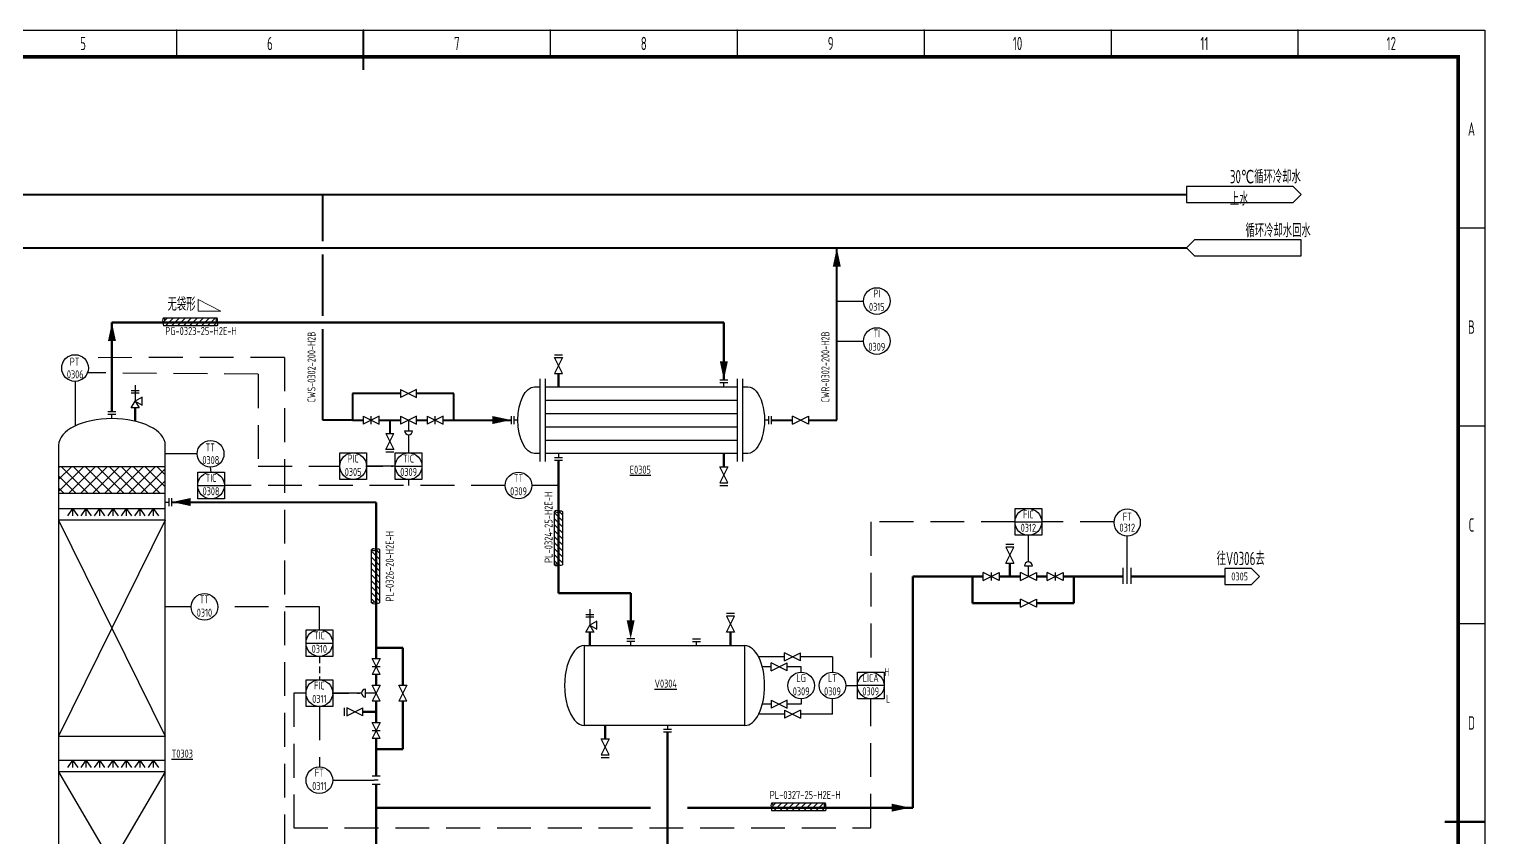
# Model space of a CAD drawing. Header units: millimetres. Extents: x 453 to 7190, y 523 to 4294.
# Drawn here: x 4562 to 5108, y 1608 to 1912 of the extents above; entities that cross this region are included whole.
import ezdxf
from ezdxf.enums import TextEntityAlignment as Align

# ---------------------------------------------------------------- set-up
doc = ezdxf.new("R2010")
doc.units = ezdxf.units.MM
doc.linetypes.add('DASHED', pattern=[19.05, 12.7, -6.35])
doc.linetypes.add('HIDDEN', pattern=[9.525, 6.35, -3.175])
for name, color, linetype, lineweight in [('01-主物流线-粗实线', 134, 'Continuous', 80), ('02-次要物流线-中粗线', 30, 'Continuous', 40), ('03-设备外轮廓线-细实线', 7, 'Continuous', 25), ('04-设备内部件-细实线', 170, 'Continuous', 25), ('05-公用工程-冷却水与回水', 55, 'Continuous', 40), ('05-图框与标题栏', 7, 'Continuous', 25), ('09-文本', 7, 'Continuous', 25), ('10-流股接续标志', 7, 'Continuous', 25), ('10-阀门', 102, 'Continuous', 25), ('11-文本', 7, 'Continuous', 25), ('11-管道组合号', 50, 'Continuous', 15), ('12-仪表', 190, 'Continuous', 25), ('12-信号线', 226, 'DASHED', 25), ('13-电动气动信号线', 226, 'DASHED', 25), ('14-箭头', 7, 'Continuous', 25), ('15-仪表', 190, 'Continuous', 25), ('15-文本', 7, 'Continuous', 15), ('15-文本 @ 1', 7, 'Continuous', 15), ('16-阀门与管件', 102, 'Continuous', 25)]:
    doc.layers.add(name, color=color, linetype=linetype, lineweight=lineweight)
doc.layers.add('TITLE', color=7, linetype='Continuous')
doc.styles.add('3-gbcbig', font='gbenor.shx', dxfattribs={"width": 0.7, "height": 3, "bigfont": 'gbcbig.shx'})
doc.styles.add('5-gbcbig', font='gbenor.shx', dxfattribs={"width": 0.7, "height": 5, "bigfont": 'gbcbig.shx'})
doc.styles.add('PRAY-6-GBCBIG', font='gbenor.shx', dxfattribs={"width": 0.7, "bigfont": 'gbcbig.shx'})
doc.styles.add('头号烷家', font='gbenor.shx', dxfattribs={"width": 0.75, "height": 3, "bigfont": 'gbcbig.shx'})
doc.styles.add('工程字', font='gbenor.shx', dxfattribs={"bigfont": 'gbcbig.shx'})

# ---------------------------------------------------------------- blocks, each defined once
blk = doc.blocks.new('管道组合号')
at = {"layer": '11-管道组合号', "style": '头号烷家', "width": 0.75}
blk.add_attdef('管道组合号', (-4.3, 3.13), '', height=3, dxfattribs=at)
blk = doc.blocks.new('就地安装仪表')
at = {"layer": '12-仪表', "ltscale": 0.25}
blk.add_circle((0, -5), 5, dxfattribs=at)
at = {"layer": '15-文本', "style": '工程字', "width": 0.75}
blk.add_attdef('仪表名称', text='', height=3, dxfattribs=at).set_placement((0, -4.29), align=Align.CENTER)
blk.add_attdef('仪表编号', text='', height=3, dxfattribs=at).set_placement((0, -5.39), align=Align.TOP_CENTER)
blk = doc.blocks.new('*U211')
at = {"layer": '10-阀门'}
ref = blk.add_blockref('就地安装仪表', (4973.6, 1731.43), dxfattribs=dict(at, xscale=-1))
ref.add_attrib('仪表名称', 'FT', dxfattribs={"layer": '15-文本 @ 1', "height": 3, "style": '工程字', "width": 0.75}).set_placement((4973.6, 1727.14), align=Align.CENTER)
ref.add_attrib('仪表编号', '0312', dxfattribs={"layer": '15-文本 @ 1', "height": 3, "style": '工程字', "width": 0.75}).set_placement((4973.6, 1726.03), align=Align.TOP_CENTER)

msp = doc.modelspace()

# ---------------------------------------------------------------- hatches: boundary and pattern name
at = {"layer": '04-设备内部件-细实线'}
h = msp.add_hatch(dxfattribs=at)
h.set_pattern_fill('ANSI37', color=256)
h.set_pattern_definition([(45, (3942.6947, -1752.3344), (-2.245064, 2.245064), []), (135, (3942.6947, -1752.3344), (-2.245064, -2.245064), [])])
h.paths.add_polyline_path([(4572.87, 1747.45), (4572.87, 1737.45), (4612.87, 1737.45), (4612.87, 1747.45)])

# ---------------------------------------------------------------- linework, layer by layer
for p, q in [((4823.82, 1779.9), (4820.82, 1779.9)), ((4823.82, 1778.9), (4820.82, 1778.9)), ((4822.32, 1777.4), (4822.32, 1778.9)), ((4594.37, 1767.95), (4591.37, 1767.95)), ((4594.37, 1766.95), (4591.37, 1766.95)), ((4592.87, 1765.45), (4592.87, 1766.95)), ((4742.57, 1766.4), (4742.57, 1763.4)), ((4743.57, 1766.4), (4743.57, 1763.4)), ((4745.07, 1764.9), (4743.57, 1764.9)), ((4839.07, 1766.4), (4839.07, 1763.4)), ((4840.07, 1766.4), (4840.07, 1763.4)), ((4758.82, 1750.9), (4761.82, 1750.9)), ((4758.82, 1749.9), (4761.82, 1749.9)), ((4760.32, 1752.4), (4760.32, 1750.9)), ((4612.87, 1734.14), (4614.37, 1734.14)), ((4614.37, 1732.64), (4614.37, 1735.64)), ((4615.37, 1732.64), (4615.37, 1735.64)), ((5020.21, 1709.16), (5010.21, 1709.16)), ((5010.21, 1709.16), (5010.21, 1703.16)), ((5023.21, 1706.16), (5020.21, 1709.16)), ((5020.21, 1703.16), (5023.21, 1706.16)), ((5010.21, 1703.16), (5020.21, 1703.16)), ((4788.89, 1682.79), (4785.89, 1682.79)), ((4810.52, 1682.79), (4813.52, 1682.79)), ((4788.89, 1681.79), (4785.89, 1681.79)), ((4787.39, 1680.29), (4787.39, 1681.79)), ((4810.52, 1681.79), (4813.52, 1681.79)), ((4812.02, 1680.29), (4812.02, 1681.79)), ((4801.14, 1650.29), (4801.14, 1648.79)), ((4802.64, 1648.79), (4799.64, 1648.79)), ((4802.64, 1647.79), (4799.64, 1647.79))]:
    msp.add_line(p, q)
at = {"layer": '01-主物流线-粗实线'}
for p, q in [((4592.87, 1801.51), (4822.32, 1801.51)), ((4592.87, 1767.95), (4592.87, 1801.51)), ((4822.32, 1779.9), (4822.32, 1801.51)), ((4760.32, 1782.4), (4760.32, 1777.4)), ((4601.6, 1769.44), (4601.6, 1764.44)), ((4760.32, 1749.9), (4760.32, 1700.01)), ((4822.32, 1752.4), (4822.32, 1747.4)), ((4691.97, 1733.99), (4615.37, 1734.14)), ((4691.97, 1697.63), (4691.97, 1733.99)), ((4929.51, 1706.16), (4929.51, 1711.16)), ((4893.22, 1619.47), (4893.22, 1706.16)), ((4893.22, 1706.16), (4919.51, 1706.16)), ((4919.51, 1706.16), (4915.51, 1706.16)), ((4915.51, 1706.16), (4915.51, 1696.16)), ((4925.51, 1706.16), (4933.51, 1706.16)), ((4925.51, 1706.16), (4933.51, 1706.16)), ((4939.51, 1706.16), (4943.51, 1706.16)), ((4949.51, 1706.16), (4950.9, 1706.16)), ((4949.51, 1706.16), (4972.1, 1706.16)), ((4953.51, 1706.16), (4953.51, 1696.16)), ((4975.1, 1706.16), (5010.21, 1706.16)), ((4760.32, 1700.01), (4787.39, 1700.01)), ((4787.39, 1700.01), (4787.39, 1689.79)), ((4691.97, 1675.47), (4691.97, 1697.63)), ((4915.51, 1696.16), (4933.51, 1696.16)), ((4953.51, 1696.16), (4939.51, 1696.16)), ((4772.12, 1685.29), (4772.12, 1680.29)), ((4824.87, 1680.29), (4824.87, 1685.29)), ((4691.97, 1679.47), (4701.97, 1679.47)), ((4701.97, 1679.47), (4701.97, 1665.47)), ((4691.97, 1665.47), (4691.97, 1669.47)), ((4691.97, 1655.47), (4686.97, 1655.47)), ((4691.97, 1651.47), (4691.97, 1659.47)), ((4701.97, 1641.47), (4701.97, 1659.47)), ((4777.81, 1645.29), (4777.81, 1650.29)), ((4691.97, 1631.27), (4691.97, 1645.47)), ((4801.14, 1647.79), (4801.14, 1632.37)), ((4691.97, 1641.47), (4701.97, 1641.47)), ((4691.97, 1619.47), (4691.97, 1628.27)), ((4801.14, 1632.37), (4801.14, 1511.61)), ((4691.97, 1602.46), (4691.97, 1622.07)), ((4691.97, 1619.47), (4794.78, 1619.47)), ((4808.65, 1619.47), (4893.22, 1619.47))]:
    msp.add_line(p, q, dxfattribs=at)
at = {"layer": '02-次要物流线-中粗线'}
msp.add_line((4939.51, 1706.16), (4943.51, 1706.16), dxfattribs=at)
at = {"layer": '03-设备外轮廓线-细实线'}
for p, q in [((4751.32, 1777.4), (4753.32, 1777.4)), ((4753.32, 1780.4), (4753.32, 1749.4)), ((4755.32, 1780.4), (4755.32, 1749.4)), ((4755.32, 1777.4), (4827.32, 1777.4)), ((4827.32, 1780.4), (4827.32, 1749.4)), ((4829.32, 1780.4), (4829.32, 1749.4)), ((4829.32, 1777.4), (4831.32, 1777.4)), ((4839.07, 1764.9), (4837.57, 1764.9)), ((4572.87, 1755.45), (4572.87, 1520.45)), ((4612.87, 1520.45), (4612.87, 1755.45)), ((4753.32, 1752.4), (4751.32, 1752.4)), ((4827.32, 1752.4), (4755.32, 1752.4)), ((4831.32, 1752.4), (4829.32, 1752.4)), ((4770.12, 1680.29), (4830.12, 1680.29)), ((4770.12, 1680.29), (4780.12, 1680.29)), ((4830.12, 1650.29), (4770.12, 1650.29))]:
    msp.add_line(p, q, dxfattribs=at)
at = {"layer": '03-设备外轮廓线-细实线', "extrusion": (0, 0, -1)}
for centre, start_param, end_param in [((4751.32, 1764.9), 3.141593, 6.283185), ((4831.32, 1764.9), 0, 3.141593)]:
    msp.add_ellipse(centre, major_axis=(0, 12.5), ratio=0.5, start_param=start_param, end_param=end_param, dxfattribs=at)
at = {"layer": '03-设备外轮廓线-细实线'}
for centre, major_axis, start_param, end_param in [((4592.87, 1755.45), (-20, 0), 3.141593, 6.283185), ((4770.12, 1665.29), (0, 15), 0, 3.141593), ((4830.12, 1665.29), (0, 15), 3.141593, 6.283185)]:
    msp.add_ellipse(centre, major_axis=major_axis, ratio=0.5, start_param=start_param, end_param=end_param, dxfattribs=at)
at = {"layer": '04-设备内部件-细实线'}
for p, q in [((4755.32, 1772.4), (4827.32, 1772.4)), ((4755.32, 1767.4), (4827.32, 1767.4)), ((4755.32, 1762.4), (4827.32, 1762.4)), ((4755.32, 1757.4), (4827.32, 1757.4)), ((4572.87, 1747.45), (4612.87, 1747.45)), ((4572.87, 1737.45), (4612.87, 1737.45)), ((4572.87, 1731.73), (4612.87, 1731.73)), ((4578.1, 1731.73), (4576.17, 1728.98)), ((4578.1, 1731.73), (4578.1, 1728.98)), ((4578.1, 1731.73), (4580.03, 1728.98)), ((4583.14, 1731.73), (4581.21, 1728.98)), ((4583.14, 1731.73), (4583.14, 1728.98)), ((4583.14, 1731.73), (4585.07, 1728.98)), ((4588.18, 1731.73), (4586.25, 1728.98)), ((4588.18, 1731.73), (4588.18, 1728.98)), ((4588.18, 1731.73), (4590.11, 1728.98)), ((4593.22, 1731.73), (4591.29, 1728.98)), ((4593.22, 1731.73), (4593.22, 1728.98)), ((4593.22, 1731.73), (4595.15, 1728.98)), ((4598.26, 1731.73), (4596.34, 1728.98)), ((4598.26, 1731.73), (4598.26, 1728.98)), ((4598.26, 1731.73), (4600.19, 1728.98)), ((4603.3, 1731.73), (4601.38, 1728.98)), ((4603.3, 1731.73), (4603.3, 1728.98)), ((4603.3, 1731.73), (4605.23, 1728.98)), ((4608.35, 1731.73), (4606.42, 1728.98)), ((4608.35, 1731.73), (4608.35, 1728.98)), ((4608.35, 1731.73), (4610.27, 1728.98)), ((4612.87, 1727.35), (4572.87, 1727.35)), ((4572.87, 1727.35), (4612.87, 1646.31)), ((4612.87, 1727.35), (4572.87, 1646.31)), ((4770.12, 1650.29), (4770.12, 1680.29)), ((4830.12, 1680.29), (4830.12, 1650.29)), ((4572.87, 1646.31), (4612.87, 1646.31)), ((4572.87, 1637.36), (4612.87, 1637.36)), ((4578.1, 1637.36), (4576.17, 1634.6)), ((4578.1, 1637.36), (4578.1, 1634.6)), ((4578.1, 1637.36), (4580.03, 1634.6)), ((4583.14, 1637.36), (4581.21, 1634.6)), ((4583.14, 1637.36), (4583.14, 1634.6)), ((4583.14, 1637.36), (4585.07, 1634.6)), ((4588.18, 1637.36), (4586.25, 1634.6)), ((4588.18, 1637.36), (4588.18, 1634.6)), ((4588.18, 1637.36), (4590.11, 1634.6)), ((4593.22, 1637.36), (4591.29, 1634.6)), ((4593.22, 1637.36), (4593.22, 1634.6)), ((4593.22, 1637.36), (4595.15, 1634.6)), ((4598.26, 1637.36), (4596.34, 1634.6)), ((4598.26, 1637.36), (4598.26, 1634.6)), ((4598.26, 1637.36), (4600.19, 1634.6)), ((4603.3, 1637.36), (4601.38, 1634.6)), ((4603.3, 1637.36), (4603.3, 1634.6)), ((4603.3, 1637.36), (4605.23, 1634.6)), ((4608.35, 1637.36), (4606.42, 1634.6)), ((4608.35, 1637.36), (4608.35, 1634.6)), ((4608.35, 1637.36), (4610.27, 1634.6)), ((4612.87, 1632.98), (4572.87, 1632.98)), ((4572.87, 1632.98), (4612.87, 1564.55)), ((4612.87, 1632.98), (4572.87, 1564.55))]:
    msp.add_line(p, q, dxfattribs=at)
at = {"layer": '05-公用工程-冷却水与回水', "lineweight": 40}
for p, q in [((4387.21, 1849.46), (4995.81, 1849.46)), ((4387.21, 1829.46), (4995.81, 1829.46))]:
    msp.add_line(p, q, dxfattribs=at)
at = {"layer": '05-公用工程-冷却水与回水'}
for p, q in [((4671.99, 1831.96), (4671.99, 1849.46)), ((4671.99, 1804.01), (4671.99, 1826.96)), ((4864.68, 1764.9), (4864.68, 1829.46)), ((4671.99, 1764.9), (4671.99, 1799.01)), ((4701.12, 1774.9), (4683.12, 1774.9)), ((4683.12, 1774.9), (4683.12, 1764.9)), ((4721.12, 1774.9), (4707.12, 1774.9)), ((4721.12, 1764.9), (4721.12, 1774.9)), ((4683.12, 1764.9), (4671.99, 1764.9)), ((4683.12, 1764.9), (4687.12, 1764.9)), ((4693.12, 1764.9), (4701.12, 1764.9)), ((4697.12, 1764.9), (4697.12, 1759.9)), ((4707.12, 1764.9), (4711.12, 1764.9)), ((4717.12, 1764.9), (4721.12, 1764.9)), ((4721.12, 1764.9), (4742.57, 1764.9)), ((4840.07, 1764.9), (4848.07, 1764.9)), ((4854.07, 1764.9), (4864.68, 1764.9))]:
    msp.add_line(p, q, dxfattribs=at)
at = {"layer": '05-图框与标题栏'}
for p, q in [((4617.08, 1911.16), (4617.08, 1901.16)), ((4757.25, 1911.16), (4757.25, 1901.16)), ((4827.33, 1911.16), (4827.33, 1901.16)), ((4897.42, 1911.16), (4897.42, 1901.16)), ((4967.5, 1911.16), (4967.5, 1901.16)), ((5037.58, 1911.16), (5037.58, 1901.16)), ((5107.67, 1836.91), (5097.67, 1836.91)), ((5107.67, 1762.66), (5097.67, 1762.66)), ((5107.67, 1688.41), (5097.67, 1688.41))]:
    msp.add_line(p, q, dxfattribs=at)
at = {"layer": '05-图框与标题栏', "const_width": 0.8}
for points in [[(4687.17, 1911.16), (4687.17, 1896.16)], [(5107.67, 1614.16), (5092.67, 1614.16)]]:
    msp.add_lwpolyline(points, dxfattribs=at)
at = {"layer": '05-图框与标题栏', "const_width": 1.4}
msp.add_lwpolyline([(4291.67, 1901.16), (4291.67, 1327.16), (5097.67, 1327.16), (5097.67, 1901.16)], close=True, dxfattribs=at)
at = {"layer": '05-图框与标题栏'}
for p in [(4617.08, 1911.16), (4617.08, 1911.16), (4617.08, 1911.16), (4687.17, 1911.16), (4687.17, 1911.16), (4687.17, 1911.16), (4757.25, 1911.16), (4757.25, 1911.16), (4757.25, 1911.16), (4827.33, 1911.16), (4827.33, 1911.16), (4827.33, 1911.16), (4897.42, 1911.16), (4897.42, 1911.16), (4897.42, 1911.16), (4967.5, 1911.16), (4967.5, 1911.16), (4967.5, 1911.16), (5037.58, 1911.16), (5037.58, 1911.16), (5037.58, 1911.16), (5107.67, 1836.91), (5107.67, 1762.66), (5107.67, 1688.41), (5107.67, 1614.16)]:
    msp.add_point(p, dxfattribs=at)
at = {"layer": '10-流股接续标志'}
for p, q in [((5035.81, 1852.46), (4995.81, 1852.46)), ((4995.81, 1852.46), (4995.81, 1846.46)), ((5038.81, 1849.46), (5035.81, 1852.46)), ((4995.81, 1846.46), (5035.81, 1846.46)), ((5035.81, 1846.46), (5038.81, 1849.46)), ((4998.81, 1832.46), (4995.81, 1829.46)), ((5038.81, 1832.46), (4998.81, 1832.46)), ((5038.81, 1826.46), (5038.81, 1832.46)), ((4995.81, 1829.46), (4998.81, 1826.46)), ((4998.81, 1826.46), (5038.81, 1826.46))]:
    msp.add_line(p, q, dxfattribs=at)
at = {"layer": '11-文本'}
for p, q in [((4612.23, 1803.26), (4632.23, 1803.26)), ((4612.6, 1802.17), (4613.7, 1803.26)), ((4612.95, 1800.26), (4615.95, 1803.26)), ((4615.19, 1800.26), (4618.19, 1803.26)), ((4617.44, 1800.26), (4620.44, 1803.26)), ((4619.68, 1800.26), (4622.68, 1803.26)), ((4621.93, 1800.26), (4624.93, 1803.26)), ((4624.17, 1800.26), (4627.17, 1803.26)), ((4626.42, 1800.26), (4629.42, 1803.26)), ((4628.66, 1800.26), (4631.66, 1803.26)), ((4632.23, 1800.26), (4612.23, 1800.26)), ((4630.91, 1800.26), (4632.18, 1801.55)), ((4758.82, 1710.63), (4758.82, 1730.63)), ((4761.82, 1727.07), (4758.82, 1730.07)), ((4761.82, 1724.82), (4758.82, 1727.82)), ((4761.82, 1729.31), (4760.54, 1730.59)), ((4761.82, 1730.63), (4761.82, 1710.63)), ((4761.82, 1722.58), (4758.82, 1725.58)), ((4761.82, 1720.33), (4758.82, 1723.33)), ((4761.82, 1718.09), (4758.82, 1721.09)), ((4690.24, 1696.32), (4690.24, 1716.32)), ((4693.24, 1712.76), (4690.24, 1715.76)), ((4693.24, 1715), (4691.96, 1716.28)), ((4693.24, 1716.32), (4693.24, 1696.32)), ((4761.82, 1715.84), (4758.82, 1718.84)), ((4761.82, 1713.6), (4758.82, 1716.6)), ((4693.24, 1710.51), (4690.24, 1713.51)), ((4693.24, 1708.27), (4690.24, 1711.27)), ((4761.82, 1711.35), (4758.82, 1714.35)), ((4759.92, 1711.01), (4758.82, 1712.11)), ((4693.24, 1706.02), (4690.24, 1709.02)), ((4693.24, 1703.78), (4690.24, 1706.78)), ((4693.24, 1701.53), (4690.24, 1704.53)), ((4693.24, 1699.29), (4690.24, 1702.29)), ((4693.24, 1697.04), (4690.24, 1700.04)), ((4691.34, 1696.7), (4690.24, 1697.8)), ((4840.33, 1621.24), (4860.33, 1621.24)), ((4860.33, 1618.24), (4840.33, 1618.24)), ((4840.71, 1620.14), (4841.81, 1621.24)), ((4841.05, 1618.24), (4844.05, 1621.24)), ((4843.3, 1618.24), (4846.3, 1621.24)), ((4845.54, 1618.24), (4848.54, 1621.24)), ((4847.79, 1618.24), (4850.79, 1621.24)), ((4850.03, 1618.24), (4853.03, 1621.24)), ((4852.28, 1618.24), (4855.28, 1621.24)), ((4854.52, 1618.24), (4857.52, 1621.24)), ((4856.77, 1618.24), (4859.77, 1621.24)), ((4859.01, 1618.24), (4860.29, 1619.52))]:
    msp.add_line(p, q, dxfattribs=at)
for centre, radius, start, end in [((4613.37, 1802.29), 1.5, 139.5631, 215.9037), ((4631.13, 1802.43), 1.37, 319.9929, 37.2624), ((4759.65, 1729.54), 1.37, 49.9929, 127.2624), ((4691.07, 1715.22), 1.37, 49.9929, 127.2624), ((4759.79, 1711.77), 1.5, 229.5631, 305.9037), ((4691.21, 1697.46), 1.5, 229.5631, 305.9037), ((4841.47, 1620.26), 1.5, 139.5631, 215.9037), ((4859.24, 1620.4), 1.37, 319.9929, 37.2624)]:
    msp.add_arc(centre, radius, start, end, dxfattribs=at)
for points in [[(4612.23, 1803.26), (4612.59, 1802.11), (4612.05, 1801.17), (4612.23, 1800.26)], [(4758.82, 1710.63), (4759.97, 1710.99), (4760.91, 1710.45), (4761.82, 1710.63)], [(4690.24, 1696.32), (4691.39, 1696.68), (4692.33, 1696.14), (4693.24, 1696.32)], [(4840.33, 1621.24), (4840.69, 1620.08), (4840.15, 1619.15), (4840.33, 1618.24)]]:
    msp.add_spline(points, degree=3, dxfattribs=at)
for points in [[(4632.23, 1803.26), (4631.87, 1802.79), (4631.71, 1801.87), (4632.69, 1801.15), (4632.4, 1800.44), (4632.23, 1800.26)], [(4758.82, 1730.63), (4759.3, 1730.28), (4760.21, 1730.11), (4760.93, 1731.09), (4761.64, 1730.8), (4761.82, 1730.63)], [(4690.24, 1716.32), (4690.72, 1715.97), (4691.63, 1715.8), (4692.35, 1716.78), (4693.06, 1716.49), (4693.24, 1716.32)], [(4860.33, 1621.24), (4859.98, 1620.76), (4859.81, 1619.85), (4860.79, 1619.12), (4860.5, 1618.42), (4860.33, 1618.24)]]:
    msp.add_open_spline(points, degree=3, knots=[0, 0, 0, 0, 1.367527, 2.619727, 3.553416, 3.553416, 3.553416, 3.553416], dxfattribs=at)
at = {"layer": '11-管道组合号'}
for p, q in [((4625.17, 1805.8), (4625.17, 1810.1)), ((4625.17, 1810.1), (4633.67, 1805.8)), ((4633.67, 1805.8), (4625.17, 1805.8))]:
    msp.add_line(p, q, dxfattribs=at)
at = {"layer": '12-仪表'}
for p, q in [((4704.12, 1759.4), (4704.12, 1752.61)), ((4624.88, 1752.19), (4612.87, 1752.19)), ((4936.51, 1711.66), (4936.51, 1721.66)), ((4973.6, 1703.44), (4973.6, 1721.43)), ((4972.1, 1703.44), (4972.1, 1709.44)), ((4975.1, 1703.44), (4975.1, 1709.44)), ((4686.47, 1662.47), (4675.39, 1662.47))]:
    msp.add_line(p, q, dxfattribs=at)
at = {"layer": '12-信号线'}
for p, q in [((4657.53, 1788.38), (4582.17, 1788.29)), ((4657.53, 1788.38), (4657.53, 1603.28)), ((4647.7, 1782.06), (4583.7, 1782.63)), ((4647.7, 1782.06), (4647.7, 1747.61)), ((4630.02, 1745.36), (4629.87, 1747.24)), ((4647.7, 1747.61), (4678.29, 1747.61)), ((4699.12, 1747.61), (4688.04, 1747.61)), ((4704.12, 1742.61), (4704.12, 1740.36)), ((4740.31, 1740.36), (4635.02, 1740.36)), ((4968.6, 1726.66), (4941.51, 1726.66)), ((4670.64, 1694.8), (4632.55, 1694.8)), ((4670.64, 1686.25), (4670.64, 1694.8)), ((4670.64, 1657.47), (4670.64, 1634.77))]:
    msp.add_line(p, q, dxfattribs=at)
at = {"layer": '12-信号线', "linetype": 'HIDDEN'}
for p, q in [((4688.04, 1747.61), (4698.29, 1747.61)), ((4675.39, 1662.47), (4685.64, 1662.47))]:
    msp.add_line(p, q, dxfattribs=at)
at = {"layer": '12-信号线', "ltscale": 0.2}
msp.add_line((4670.64, 1676.25), (4670.64, 1667.47), dxfattribs=at)
at = {"layer": '12-信号线'}
msp.add_lwpolyline([(4931.51, 1726.66), (4877.4, 1726.66), (4877.4, 1670.29)], dxfattribs=at)
at = {"layer": '13-电动气动信号线'}
for p, q in [((4665.64, 1662.47), (4661.07, 1662.47)), ((4661.07, 1662.47), (4661.07, 1611.97)), ((4877.4, 1611.97), (4877.4, 1660.29)), ((4661.07, 1611.97), (4877.4, 1611.97))]:
    msp.add_line(p, q, dxfattribs=at)
at = {"layer": '14-箭头'}
for points in [[(4864.68, 1829.46, 0, 3, 0), (4864.68, 1822.46, 3, 3, 0)], [(4592.87, 1801.51, 0, 3, 0), (4592.87, 1794.51, 3, 3, 0)], [(4822.32, 1779.9, 0, 3, 0), (4822.32, 1786.9, 3, 3, 0)], [(4742.57, 1764.9, 0, 3, 0), (4735.57, 1764.9, 3, 3, 0)], [(4615.37, 1734.14, 0, 3, 0), (4622.37, 1734.14, 3, 3, 0)], [(4787.39, 1682.79, 0, 3, 0), (4787.39, 1689.79, 3, 3, 0)], [(4892.2, 1619.47, 0, 3, 0), (4885.2, 1619.47, 3, 3, 0)]]:
    msp.add_lwpolyline(points, format="xyseb", dxfattribs=at)
at = {"layer": '15-仪表'}
for p, q in [((4864.68, 1809.54), (4874.68, 1809.54)), ((4864.68, 1794.54), (4874.68, 1794.54)), ((4579.02, 1779.41), (4579.02, 1762.66)), ((4678.29, 1742.61), (4678.29, 1752.61)), ((4678.29, 1752.61), (4688.29, 1752.61)), ((4688.29, 1752.61), (4688.29, 1747.61)), ((4699.12, 1747.61), (4699.12, 1752.61)), ((4699.12, 1752.61), (4709.12, 1752.61)), ((4709.12, 1752.61), (4709.12, 1742.61)), ((4625.02, 1740.36), (4625.02, 1745.36)), ((4625.02, 1745.36), (4635.02, 1745.36)), ((4635.02, 1745.36), (4635.02, 1735.36)), ((4688.29, 1742.61), (4678.29, 1742.61)), ((4688.29, 1747.61), (4688.29, 1742.61)), ((4699.12, 1742.61), (4699.12, 1747.61)), ((4699.12, 1747.61), (4709.12, 1747.61)), ((4709.12, 1742.61), (4699.12, 1742.61)), ((4625.02, 1735.36), (4625.02, 1740.36)), ((4625.02, 1740.36), (4635.02, 1740.36)), ((4760.32, 1740.36), (4750.32, 1740.36)), ((4635.02, 1735.36), (4625.02, 1735.36)), ((4931.51, 1726.66), (4931.51, 1731.66)), ((4931.51, 1731.66), (4941.51, 1731.66)), ((4941.51, 1731.66), (4941.51, 1721.66)), ((4931.51, 1721.66), (4931.51, 1726.66)), ((4931.51, 1726.66), (4941.51, 1726.66)), ((4941.51, 1721.66), (4931.51, 1721.66)), ((4622.55, 1694.8), (4612.87, 1694.8)), ((4665.64, 1681.25), (4665.64, 1686.25)), ((4665.64, 1686.25), (4675.64, 1686.25)), ((4675.64, 1686.25), (4675.64, 1676.25)), ((4665.64, 1676.25), (4665.64, 1681.25)), ((4665.64, 1681.25), (4675.64, 1681.25)), ((4675.64, 1676.25), (4665.64, 1676.25)), ((4845.03, 1676.02), (4835.36, 1676.02)), ((4840.02, 1672.29), (4836.75, 1672.29)), ((4851.32, 1672.29), (4846.02, 1672.29)), ((4863.06, 1676.02), (4851.03, 1676.02)), ((4851.32, 1670.29), (4851.32, 1672.29)), ((4863.06, 1676.02), (4863.06, 1670.29)), ((4665.64, 1657.47), (4665.64, 1667.47)), ((4665.64, 1667.47), (4675.64, 1667.47)), ((4675.64, 1667.47), (4675.64, 1662.47)), ((4872.4, 1660.29), (4872.4, 1670.29)), ((4872.4, 1670.29), (4882.4, 1670.29)), ((4882.4, 1670.29), (4882.4, 1660.29)), ((4675.64, 1662.47), (4675.64, 1657.47)), ((4868.06, 1665.29), (4872.4, 1665.29)), ((4882.4, 1665.29), (4872.4, 1665.29)), ((4675.64, 1657.47), (4665.64, 1657.47)), ((4840.02, 1658.29), (4836.75, 1658.29)), ((4851.32, 1658.29), (4846.02, 1658.29)), ((4851.32, 1660.29), (4851.32, 1658.29)), ((4863.06, 1654.56), (4863.06, 1660.29)), ((4882.4, 1660.29), (4872.4, 1660.29)), ((4845.03, 1654.56), (4835.36, 1654.56)), ((4863.06, 1654.56), (4851.03, 1654.56)), ((4675.64, 1629.77), (4691.22, 1629.77))]:
    msp.add_line(p, q, dxfattribs=at)
for centre in [(4879.68, 1809.54), (4879.68, 1794.54), (4579.02, 1784.41), (4629.87, 1752.23), (4683.29, 1747.61), (4704.12, 1747.61), (4630.02, 1740.36), (4745.32, 1740.36), (4936.51, 1726.66), (4627.55, 1694.8), (4670.64, 1681.25), (4670.64, 1662.47), (4851.32, 1665.29), (4863.06, 1665.29), (4877.4, 1665.29), (4670.64, 1629.77)]:
    msp.add_circle(centre, 5, dxfattribs=at)
at = {"layer": '16-阀门与管件'}
for p, q in [((4758.82, 1789.4), (4761.82, 1789.4)), ((4758.82, 1788.4), (4761.82, 1788.4)), ((4761.82, 1782.4), (4758.82, 1788.4)), ((4761.82, 1788.4), (4758.82, 1782.4)), ((4758.82, 1782.4), (4761.82, 1782.4)), ((4600.1, 1776.04), (4603.1, 1776.04)), ((4601.6, 1778.04), (4601.6, 1772.04)), ((4701.12, 1776.4), (4701.12, 1773.4)), ((4701.12, 1776.4), (4707.12, 1773.4)), ((4707.12, 1776.4), (4701.12, 1773.4)), ((4707.12, 1773.4), (4707.12, 1776.4)), ((4603.1, 1775.04), (4600.1, 1775.04)), ((4600.1, 1769.44), (4601.6, 1772.04)), ((4604.2, 1773.54), (4601.6, 1772.04)), ((4601.6, 1772.04), (4603.1, 1769.44)), ((4601.6, 1772.04), (4604.2, 1770.54)), ((4604.2, 1770.54), (4604.2, 1773.54)), ((4604.2, 1770.54), (4604.2, 1773.54)), ((4603.1, 1769.44), (4600.1, 1769.44)), ((4687.12, 1766.4), (4687.12, 1763.4)), ((4687.12, 1766.4), (4693.12, 1763.4)), ((4693.12, 1766.4), (4687.12, 1763.4)), ((4690.12, 1763.4), (4690.12, 1766.4)), ((4693.12, 1763.4), (4693.12, 1766.4)), ((4701.12, 1766.4), (4701.12, 1763.4)), ((4701.12, 1766.4), (4707.12, 1763.4)), ((4707.12, 1766.4), (4701.12, 1763.4)), ((4704.12, 1764.9), (4704.12, 1760.9)), ((4707.12, 1763.4), (4707.12, 1766.4)), ((4711.12, 1766.4), (4711.12, 1763.4)), ((4711.12, 1766.4), (4717.12, 1763.4)), ((4717.12, 1766.4), (4711.12, 1763.4)), ((4714.12, 1763.4), (4714.12, 1766.4)), ((4717.12, 1763.4), (4717.12, 1766.4)), ((4848.07, 1763.4), (4848.07, 1766.4)), ((4848.07, 1763.4), (4854.07, 1766.4)), ((4854.07, 1763.4), (4848.07, 1766.4)), ((4854.07, 1766.4), (4854.07, 1763.4)), ((4695.62, 1759.9), (4698.62, 1759.9)), ((4695.62, 1753.9), (4698.62, 1759.9)), ((4695.62, 1759.9), (4698.62, 1753.9)), ((4702.62, 1760.9), (4705.62, 1760.9)), ((4698.62, 1753.9), (4695.62, 1753.9)), ((4698.62, 1752.9), (4695.62, 1752.9)), ((4820.82, 1747.4), (4823.82, 1747.4)), ((4823.82, 1747.4), (4820.82, 1741.4)), ((4823.82, 1741.4), (4820.82, 1747.4)), ((4820.82, 1741.4), (4823.82, 1741.4)), ((4820.82, 1740.4), (4823.82, 1740.4)), ((4931.01, 1718.16), (4928.01, 1718.16)), ((4931.01, 1717.16), (4928.01, 1717.16)), ((4928.01, 1717.16), (4931.01, 1711.16)), ((4928.01, 1711.16), (4931.01, 1717.16)), ((4928.01, 1711.16), (4931.01, 1711.16)), ((4935.01, 1710.16), (4938.01, 1710.16)), ((4936.51, 1706.16), (4936.51, 1710.16)), ((4919.51, 1704.66), (4919.51, 1707.66)), ((4919.51, 1704.66), (4925.51, 1707.66)), ((4925.51, 1704.66), (4919.51, 1707.66)), ((4922.51, 1707.66), (4922.51, 1704.66)), ((4925.51, 1707.66), (4925.51, 1704.66)), ((4933.51, 1704.66), (4933.51, 1707.66)), ((4933.51, 1704.66), (4939.51, 1707.66)), ((4939.51, 1704.66), (4933.51, 1707.66)), ((4939.51, 1707.66), (4939.51, 1704.66)), ((4943.51, 1704.66), (4943.51, 1707.66)), ((4943.51, 1704.66), (4949.51, 1707.66)), ((4949.51, 1704.66), (4943.51, 1707.66)), ((4946.51, 1707.66), (4946.51, 1704.66)), ((4949.51, 1707.66), (4949.51, 1704.66)), ((4772.12, 1693.89), (4772.12, 1687.89)), ((4933.51, 1694.66), (4933.51, 1697.66)), ((4933.51, 1694.66), (4939.51, 1697.66)), ((4939.51, 1694.66), (4933.51, 1697.66)), ((4939.51, 1697.66), (4939.51, 1694.66)), ((4770.62, 1691.89), (4773.62, 1691.89)), ((4773.62, 1690.89), (4770.62, 1690.89)), ((4774.72, 1689.39), (4772.12, 1687.89)), ((4774.72, 1686.39), (4774.72, 1689.39)), ((4774.72, 1686.39), (4774.72, 1689.39)), ((4826.37, 1692.29), (4823.37, 1692.29)), ((4826.37, 1691.29), (4823.37, 1691.29)), ((4823.37, 1685.29), (4826.37, 1691.29)), ((4823.37, 1691.29), (4826.37, 1685.29)), ((4770.62, 1685.29), (4772.12, 1687.89)), ((4773.62, 1685.29), (4770.62, 1685.29)), ((4772.12, 1687.89), (4773.62, 1685.29)), ((4772.12, 1687.89), (4774.72, 1686.39)), ((4826.37, 1685.29), (4823.37, 1685.29)), ((4845.03, 1674.52), (4845.03, 1677.52)), ((4845.03, 1674.52), (4851.03, 1677.52)), ((4851.03, 1674.52), (4845.03, 1677.52)), ((4851.03, 1674.52), (4851.03, 1677.52)), ((4690.47, 1675.47), (4693.47, 1675.47)), ((4693.47, 1669.47), (4690.47, 1675.47)), ((4693.47, 1675.47), (4690.47, 1669.47)), ((4690.47, 1672.47), (4693.47, 1672.47)), ((4840.02, 1670.79), (4840.02, 1673.79)), ((4840.02, 1670.79), (4846.02, 1673.79)), ((4846.02, 1670.79), (4840.02, 1673.79)), ((4846.02, 1670.79), (4846.02, 1673.79)), ((4693.47, 1669.47), (4690.47, 1669.47)), ((4687.97, 1660.97), (4687.97, 1663.97)), ((4691.97, 1662.47), (4687.97, 1662.47)), ((4690.47, 1665.47), (4693.47, 1665.47)), ((4693.47, 1659.47), (4690.47, 1665.47)), ((4693.47, 1665.47), (4690.47, 1659.47)), ((4700.47, 1665.47), (4703.47, 1665.47)), ((4703.47, 1659.47), (4700.47, 1665.47)), ((4703.47, 1665.47), (4700.47, 1659.47)), ((4679.97, 1656.97), (4679.97, 1653.97)), ((4680.97, 1656.97), (4680.97, 1653.97)), ((4680.97, 1653.97), (4686.97, 1656.97)), ((4686.97, 1653.97), (4680.97, 1656.97)), ((4686.97, 1653.97), (4686.97, 1656.97)), ((4693.47, 1659.47), (4690.47, 1659.47)), ((4703.47, 1659.47), (4700.47, 1659.47)), ((4840.02, 1659.79), (4840.02, 1656.79)), ((4840.02, 1659.79), (4846.02, 1656.79)), ((4846.02, 1659.79), (4840.02, 1656.79)), ((4845.03, 1656.06), (4845.03, 1653.06)), ((4845.03, 1656.06), (4851.03, 1653.06)), ((4851.03, 1656.06), (4845.03, 1653.06)), ((4846.02, 1656.79), (4846.02, 1659.79)), ((4851.03, 1656.06), (4851.03, 1653.06)), ((4690.47, 1651.47), (4693.47, 1651.47)), ((4693.47, 1645.47), (4690.47, 1651.47)), ((4693.47, 1651.47), (4690.47, 1645.47)), ((4690.47, 1648.47), (4693.47, 1648.47)), ((4693.47, 1645.47), (4690.47, 1645.47)), ((4776.31, 1645.29), (4779.31, 1645.29)), ((4779.31, 1645.29), (4776.31, 1639.29)), ((4779.31, 1639.29), (4776.31, 1645.29)), ((4776.31, 1639.29), (4779.31, 1639.29)), ((4776.31, 1638.29), (4779.31, 1638.29)), ((4693.47, 1631.27), (4690.47, 1631.27)), ((4690.47, 1628.27), (4693.47, 1628.27)), ((4692.72, 1629.77), (4691.22, 1629.77))]:
    msp.add_line(p, q, dxfattribs=at)
for centre, start, end in [((4704.12, 1760.9), 180, 0), ((4936.51, 1710.16), 0, 180), ((4687.97, 1662.47), 90, 270)]:
    msp.add_arc(centre, 1.5, start, end, dxfattribs=at)
at = {"layer": 'TITLE'}
for p, q in [((4266.67, 1911.16), (5107.67, 1911.16)), ((5107.67, 1911.16), (5107.67, 1317.16))]:
    msp.add_line(p, q, dxfattribs=at)
msp.add_lwpolyline([(4266.67, 1911.16), (5107.67, 1911.16), (5107.67, 1317.16), (4266.67, 1317.16)], close=True, dxfattribs=at)

# ---------------------------------------------------------------- block references
at = {"layer": '01-主物流线-粗实线'}
msp.add_blockref('*U211', (0, 0), dxfattribs=at)
at = {"layer": '11-管道组合号'}
for p, values in [((4617.14, 1793.68), {'管道组合号': 'PG-0323-25-H2E-H'}), ((4843.84, 1619.63), {'管道组合号': 'PL-0327-25-H2E-H'})]:
    msp.add_blockref('管道组合号', p, dxfattribs=at).add_auto_attribs(values)
at = {"layer": '11-管道组合号', "rotation": 90}
for p, values in [((4761.21, 1715.62), {'管道组合号': 'PL-0324-25-H2E-H'}), ((4701.66, 1701.1), {'管道组合号': 'PL-0326-20-H2E-H'})]:
    msp.add_blockref('管道组合号', p, dxfattribs=at).add_auto_attribs(values)

# ---------------------------------------------------------------- texts
at = {"char_height": 3, "attachment_point": 5, "style": '3-gbcbig'}
for s, insert in [('{\\LE0305}', (4791, 1746.29)), ('{\\LV0304}', (4800.54, 1666.02)), ('{\\LT0303}', (4619.24, 1639.75))]:
    msp.add_mtext_dynamic_manual_height_columns(s, width=12.7249, gutter_width=35, heights=[12.14], dxfattribs=dict(at, insert=insert))
at = {"char_height": 3, "width": 6.4536, "attachment_point": 3, "style": '3-gbcbig'}
for s, insert in [('H', (4884.42, 1671.83)), ('L', (4884.71, 1661.88))]:
    msp.add_mtext(s, dxfattribs=dict(at, insert=insert))
at = {"layer": '05-图框与标题栏', "char_height": 5, "attachment_point": 5, "style": '5-gbcbig'}
for s, width, insert in [('5', 70.0833, (4582.04, 1906.16)), ('6', 70.0833, (4652.12, 1906.16)), ('7', 70.0833, (4722.21, 1906.16)), ('8', 70.0833, (4792.29, 1906.16)), ('9', 70.0833, (4862.37, 1906.16)), ('10', 70.0833, (4932.46, 1906.16)), ('11', 70.0833, (5002.54, 1906.16)), ('12', 70.0833, (5072.62, 1906.16)), ('A', 10, (5102.67, 1874.03)), ('B', 10, (5102.67, 1799.78)), ('C', 10, (5102.67, 1725.53)), ('D', 10, (5102.67, 1651.28))]:
    msp.add_mtext_dynamic_manual_height_columns(s, width=width, gutter_width=25, heights=[0], dxfattribs=dict(at, insert=insert))
at = {"layer": '09-文本'}
for s, width, heights, insert, char_height, attachment_point, style in [('往V0306去', 44.9157, [5.33], (5007.13, 1712.95), 5, 4, '5-gbcbig'), ('0305', 40, [0], (5015.74, 1706.22), 3, 5, '3-gbcbig')]:
    msp.add_mtext_dynamic_manual_height_columns(s, width=width, gutter_width=12.5, heights=heights, dxfattribs=dict(at, insert=insert, char_height=char_height, attachment_point=attachment_point, style=style))
at = {"layer": '11-文本', "char_height": 5, "attachment_point": 1, "style": '5-gbcbig'}
for s, insert in [('30℃循环冷却水上水', (5012.08, 1858.72)), ('循环冷却水回水', (5017.91, 1838.5))]:
    msp.add_mtext_dynamic_manual_height_columns(s, width=29.1659, gutter_width=25, heights=[0], dxfattribs=dict(at, insert=insert))
at = {"layer": '11-文本', "char_height": 3, "width": 10, "attachment_point": 5, "style": '3-gbcbig'}
for s, insert in [('{\\C0;PT}', (4578.87, 1786.79)), ('{\\C0;0306}', (4579.1, 1782.05)), ('{\\C0;TT}', (4629.72, 1754.61)), ('{\\C0;0308}', (4629.95, 1749.87))]:
    msp.add_mtext(s, dxfattribs=dict(at, insert=insert))
at = {"layer": '11-管道组合号', "insert": (4613.72, 1810.85), "char_height": 5, "attachment_point": 1, "style": 'PRAY-6-GBCBIG'}
msp.add_mtext_dynamic_manual_height_columns('无袋形', width=10.7049, gutter_width=12.5, heights=[0], dxfattribs=at)
at = {"layer": '11-管道组合号', "char_height": 3, "attachment_point": 7, "rotation": 90, "style": '3-gbcbig'}
for s, insert in [('CWS-0302-200-H2B', (4669.2, 1771.49)), ('CWR-0302-200-H2B', (4861.89, 1771.49))]:
    msp.add_mtext_dynamic_manual_height_columns(s, width=21.0765, gutter_width=12.5, heights=[0], dxfattribs=dict(at, insert=insert))
at = {"layer": '15-仪表', "ltscale": 10, "char_height": 3, "width": 10, "attachment_point": 5, "style": '3-gbcbig'}
for s, insert in [('{\\C0;PI\\P0315}', (4879.68, 1809.87)), ('{\\C0;TI\\P0309}', (4879.68, 1794.87)), ('{\\C0;PIC\\P0305}', (4683.3, 1747.94)), ('{\\C0;TIC\\P0309}', (4704.12, 1747.94)), ('{\\C0;TIC\\P0308}', (4630.02, 1740.68)), ('{\\C0;TT\\P0309}', (4745.32, 1740.68)), ('{\\C0;FIC\\P0312}', (4936.51, 1726.99)), ('{\\C0;TT\\P0310}', (4627.55, 1695.13)), ('{\\C0;TIC\\P0310}', (4670.64, 1681.57)), ('{\\C0;FIC\\P0311}', (4670.64, 1662.79)), ('{\\C0;LG\\P0309}', (4851.32, 1665.62)), ('{\\C0;LT\\P0309}', (4863.06, 1665.62)), ('{\\C0;LICA\\P0309}', (4877.4, 1665.62)), ('{\\C0;FT\\P0311}', (4670.64, 1630.1))]:
    msp.add_mtext(s, dxfattribs=dict(at, insert=insert))

doc.saveas('drawing.dxf')
